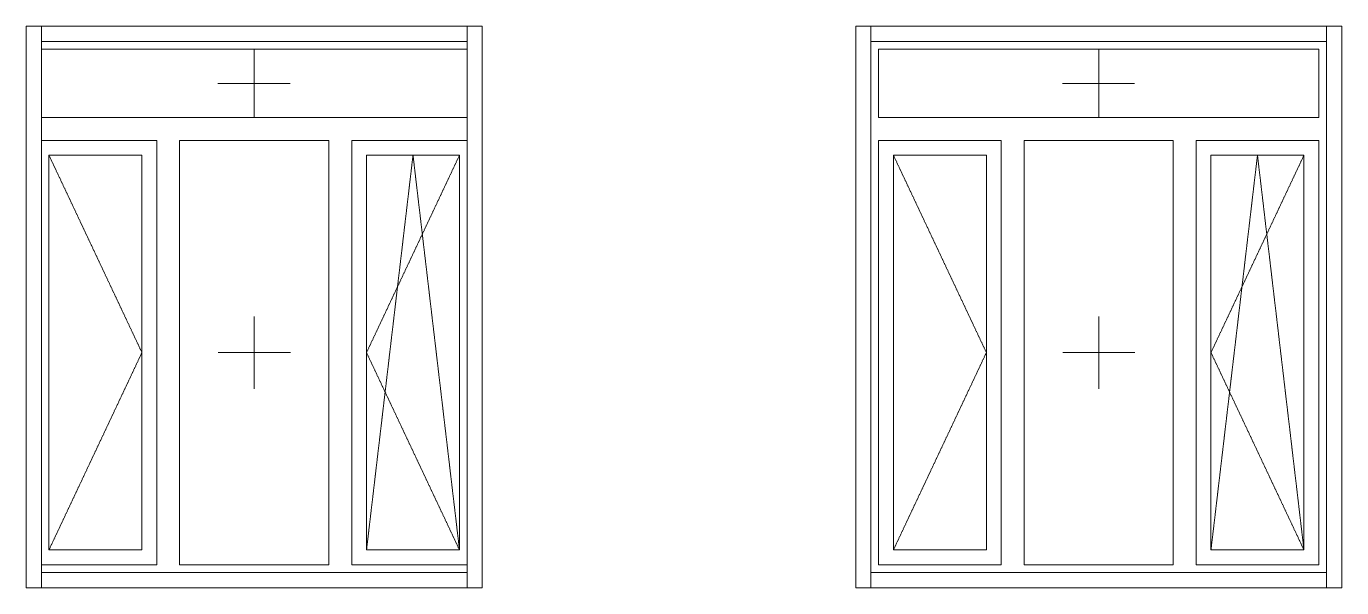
# Model space of a CAD drawing. Header units: millimetres. Extents: x -515342 to 330399, y -224905 to 507333.
# Drawn here: x 256250 to 260608, y 9578 to 11438 of the extents above; entities that cross this region are included whole.
import ezdxf

# ---------------------------------------------------------------- set-up
doc = ezdxf.new("R2010")
doc.units = ezdxf.units.MM
doc.linetypes.add('ASVP_Штриховая_ш2 п1', pattern=[3, 2, -1])
doc.layers.get('0').update_dxf_attribs({"lineweight": 0})
for name, color, linetype, lineweight in [('Витраж', 7, 'Continuous', 0), ('Окна', 7, 'Continuous', 0), ('Окна открывание', 7, 'Continuous', 0)]:
    doc.layers.add(name, color=color, linetype=linetype, lineweight=lineweight)
pattern_1 = [(236.31, (995.8, 1244.6), (-1777.996, -3556.002), [641.07, -5769.6]), (236.31, (1031.34, 1137.9), (-1777.996, -3556.002), [384.64, -6026.03]), (236.31, (818, 1137.9), (-1777.996, -3556.002), [384.64, -6026.03])]

# ---------------------------------------------------------------- blocks, each defined once
blk = doc.blocks.new('Окно_ПВХ_3Створки_1Фрамуга-верх - АР_Окно_ОП_1820_h_х1570_3ст2фр-в-V63-О_АР_Эскиз_Фасад 1-12 копия 1')
at = {"layer": 'Окна'}
h = blk.add_hatch(dxfattribs=at)
h.set_pattern_fill('FP_1', color=256, style=0, pattern_type=2)
h.set_pattern_definition(pattern_1)
h.paths.add_polyline_path([(33001.9, 7635), (33309.9, 7635), (33309.9, 8943), (33001.9, 8943), (33001.9, 7651.4)])
for p, q in [((34386.9, 9294), (32976.9, 9294)), ((34386.9, 9068), (32976.9, 9068)), ((33358.9, 8992), (32976.9, 8992)), ((33358.9, 7586), (33358.9, 8992)), ((33928.9, 8992), (33434.9, 8992)), ((33434.9, 7586), (33434.9, 8992)), ((33928.9, 7586), (33928.9, 8992)), ((34386.9, 8992), (34004.9, 8992)), ((34004.9, 7586), (34004.9, 8992)), ((33001.9, 8943), (33001.9, 7635)), ((33309.9, 8943), (33001.9, 8943)), ((33309.9, 8943), (33309.9, 7635)), ((34053.9, 8943), (34053.9, 7635)), ((34361.9, 8943), (34053.9, 8943)), ((34361.9, 8943), (34361.9, 7635)), ((33001.9, 7635), (33309.9, 7635)), ((34053.9, 7635), (34361.9, 7635)), ((32976.9, 7586), (33358.9, 7586)), ((33434.9, 7586), (33928.9, 7586)), ((34004.9, 7586), (34386.9, 7586))]:
    blk.add_line(p, q, dxfattribs=at)
at = {"layer": 'Окна открывание', "linetype": 'ASVP_Штриховая_ш2 п1'}
for p, q in [((33681.9, 9068), (33681.9, 9294)), ((33561.9, 9181), (33801.9, 9181)), ((33001.9, 8943), (33309.9, 8289)), ((34207.9, 8943), (34053.9, 7635)), ((34361.9, 8943), (34053.9, 8289)), ((34361.9, 7635), (34207.9, 8943)), ((33681.9, 8169), (33681.9, 8409)), ((33309.9, 8289), (33001.9, 7635)), ((33801.9, 8289), (33561.9, 8289)), ((34053.9, 8289), (34361.9, 7635))]:
    blk.add_line(p, q, dxfattribs=at)
blk = doc.blocks.new('Окно_ПВХ_3Створки_1Фрамуга-верх - АР_Окно_ОП_1820_h_х1570_3ст2фр-в-V68-О_АР_Эскиз_Фасад 1-12 копия 1')
at = {"layer": 'Окна открывание'}
h = blk.add_hatch(dxfattribs=at)
h.set_pattern_fill('FP_1', color=256, style=0, pattern_type=2)
h.set_pattern_definition(pattern_1)
h.paths.add_polyline_path([(36232.2, 7586), (36726.2, 7586), (36726.2, 8992), (36232.2, 8992), (36232.2, 7637.4)])
at = {"layer": 'Окна'}
for p, q in [((37208.2, 9294), (35750.2, 9294)), ((35750.2, 9294), (35750.2, 9068)), ((37208.2, 9068), (37208.2, 9294)), ((37208.2, 9068), (35750.2, 9068)), ((36156.2, 8992), (35750.2, 8992)), ((35750.2, 8992), (35750.2, 7586)), ((36156.2, 7586), (36156.2, 8992)), ((36726.2, 8992), (36232.2, 8992)), ((36232.2, 7586), (36232.2, 8992)), ((36726.2, 7586), (36726.2, 8992)), ((37208.2, 8992), (36802.2, 8992)), ((36802.2, 7586), (36802.2, 8992)), ((37208.2, 7586), (37208.2, 8992)), ((35799.2, 8943), (35799.2, 7635)), ((36107.2, 8943), (35799.2, 8943)), ((36107.2, 8943), (36107.2, 7635)), ((36851.2, 8943), (36851.2, 7635)), ((37159.2, 8943), (36851.2, 8943)), ((37159.2, 8943), (37159.2, 7635)), ((35799.2, 7635), (36107.2, 7635)), ((36851.2, 7635), (37159.2, 7635)), ((35750.2, 7586), (36156.2, 7586)), ((36232.2, 7586), (36726.2, 7586)), ((36802.2, 7586), (37208.2, 7586))]:
    blk.add_line(p, q, dxfattribs=at)
at = {"layer": 'Окна открывание', "linetype": 'ASVP_Штриховая_ш2 п1'}
for p, q in [((36479.2, 9068), (36479.2, 9294)), ((36359.2, 9181), (36599.2, 9181)), ((35799.2, 8943), (36107.2, 8289)), ((37005.2, 8943), (36851.2, 7635)), ((37159.2, 8943), (36851.2, 8289)), ((37159.2, 7635), (37005.2, 8943)), ((36479.2, 8169), (36479.2, 8409)), ((36107.2, 8289), (35799.2, 7635)), ((36599.2, 8289), (36359.2, 8289)), ((36851.2, 8289), (37159.2, 7635))]:
    blk.add_line(p, q, dxfattribs=at)
blk = doc.blocks.new('Прямоугольный импост - АР_Откос_Металлический_50х330 Коричневый Правый-9899913-О_АР_Эскиз_Фасад 1-12 копия 1')
at = {"layer": 'Витраж'}
for p, q in [((38590.1, 2570), (38590.1, 2620)), ((40000.1, 2620), (38590.1, 2620)), ((40000.1, 2620), (40000.1, 2570)), ((40000.1, 2570), (38590.1, 2570))]:
    blk.add_line(p, q, dxfattribs=at)
blk = doc.blocks.new('Прямоугольный импост - АР_Откос_Металлический_50х330 Коричневый Левый-9899767-О_АР_Эскиз_Фасад 1-12 копия 1')
at = {"layer": 'Витраж'}
for p, q in [((38590.1, 760), (38590.1, 810)), ((38590.1, 810), (40000.1, 810)), ((40000.1, 810), (40000.1, 760)), ((38590.1, 760), (40000.1, 760))]:
    blk.add_line(p, q, dxfattribs=at)
blk = doc.blocks.new('Прямоугольный импост - АР_Откос_Металлический_50х330 Коричневый Правый-9899914-О_АР_Эскиз_Фасад 1-12 копия 1')
at = {"layer": 'Витраж'}
for p, q in [((38540.1, 2620), (38590.1, 2620)), ((38540.1, 2620), (38540.1, 760)), ((38590.1, 2620), (38590.1, 760)), ((38590.1, 760), (38540.1, 760))]:
    blk.add_line(p, q, dxfattribs=at)
blk = doc.blocks.new('Прямоугольный импост - АР_Откос_Металлический_50х330 Коричневый Левый-9899768-О_АР_Эскиз_Фасад 1-12 копия 1')
at = {"layer": 'Витраж'}
for p, q in [((40000.1, 2620), (40050.1, 2620)), ((40000.1, 760), (40000.1, 2620)), ((40050.1, 760), (40050.1, 2620)), ((40050.1, 760), (40000.1, 760))]:
    blk.add_line(p, q, dxfattribs=at)
blk = doc.blocks.new('Прямоугольный импост - АР_Откос_Металлический_50х330 Белый Правый-9899488-О_АР_Эскиз_Фасад 1-12 копия 1')
at = {"layer": 'Витраж'}
for p, q in [((30162.6, 2570), (30162.6, 2620)), ((31672.6, 2620), (30162.6, 2620)), ((31672.6, 2620), (31672.6, 2570)), ((31672.6, 2570), (30162.6, 2570))]:
    blk.add_line(p, q, dxfattribs=at)
blk = doc.blocks.new('Прямоугольный импост - АР_Откос_Металлический_50х330 Белый Левый-9898756-О_АР_Эскиз_Фасад 1-12 копия 1')
at = {"layer": 'Витраж'}
for p, q in [((30162.6, 760), (30162.6, 810)), ((30162.6, 810), (31672.6, 810)), ((31672.6, 810), (31672.6, 760)), ((30162.6, 760), (31672.6, 760))]:
    blk.add_line(p, q, dxfattribs=at)
blk = doc.blocks.new('Прямоугольный импост - АР_Откос_Металлический_50х330 Белый Правый-9899489-О_АР_Эскиз_Фасад 1-12 копия 1')
at = {"layer": 'Витраж'}
for p, q in [((30112.6, 2620), (30162.6, 2620)), ((30112.6, 2620), (30112.6, 760)), ((30162.6, 2620), (30162.6, 760)), ((30162.6, 760), (30112.6, 760))]:
    blk.add_line(p, q, dxfattribs=at)
blk = doc.blocks.new('Прямоугольный импост - АР_Откос_Металлический_50х330 Белый Левый-9898757-О_АР_Эскиз_Фасад 1-12 копия 1')
at = {"layer": 'Витраж'}
for p, q in [((31672.6, 2620), (31722.6, 2620)), ((31672.6, 760), (31672.6, 2620)), ((31722.6, 760), (31722.6, 2620)), ((31722.6, 760), (31672.6, 760))]:
    blk.add_line(p, q, dxfattribs=at)
blk = doc.blocks.new('СД_Люблино_Фасады_rvt-1-О_АР_Эскиз_Фасад 1-12 копия 1')
at = {"layer": 'Витраж', "lineweight": 9}
for name, p in [('Прямоугольный импост - АР_Откос_Металлический_50х330 Коричневый Правый-9899914-О_АР_Эскиз_Фасад 1-12 копия 1', (-5613.2, 6750)), ('Прямоугольный импост - АР_Откос_Металлический_50х330 Коричневый Правый-9899913-О_АР_Эскиз_Фасад 1-12 копия 1', (-5613.2, 6750)), ('Прямоугольный импост - АР_Откос_Металлический_50х330 Коричневый Левый-9899768-О_АР_Эскиз_Фасад 1-12 копия 1', (-5613.2, 6750)), ('Прямоугольный импост - АР_Откос_Металлический_50х330 Белый Правый-9899489-О_АР_Эскиз_Фасад 1-12 копия 1', (5561.6, 6750)), ('Прямоугольный импост - АР_Откос_Металлический_50х330 Белый Правый-9899488-О_АР_Эскиз_Фасад 1-12 копия 1', (5561.6, 6750)), ('Прямоугольный импост - АР_Откос_Металлический_50х330 Белый Левый-9898757-О_АР_Эскиз_Фасад 1-12 копия 1', (5561.6, 6750)), ('Прямоугольный импост - АР_Откос_Металлический_50х330 Коричневый Левый-9899767-О_АР_Эскиз_Фасад 1-12 копия 1', (-5613.2, 6750)), ('Прямоугольный импост - АР_Откос_Металлический_50х330 Белый Левый-9898756-О_АР_Эскиз_Фасад 1-12 копия 1', (5561.6, 6750))]:
    blk.add_blockref(name, p, dxfattribs=at)
at = {"layer": 'Окна', "lineweight": 9}
for name in ['Окно_ПВХ_3Створки_1Фрамуга-верх - АР_Окно_ОП_1820_h_х1570_3ст2фр-в-V63-О_АР_Эскиз_Фасад 1-12 копия 1', 'Окно_ПВХ_3Створки_1Фрамуга-верх - АР_Окно_ОП_1820_h_х1570_3ст2фр-в-V68-О_АР_Эскиз_Фасад 1-12 копия 1']:
    blk.add_blockref(name, (0, 0), dxfattribs=at)

msp = doc.modelspace()

# ---------------------------------------------------------------- block references
msp.add_blockref('СД_Люблино_Фасады_rvt-1-О_АР_Эскиз_Фасад 1-12 копия 1', (223323.3997, 2067.7355))

doc.saveas('drawing.dxf')
